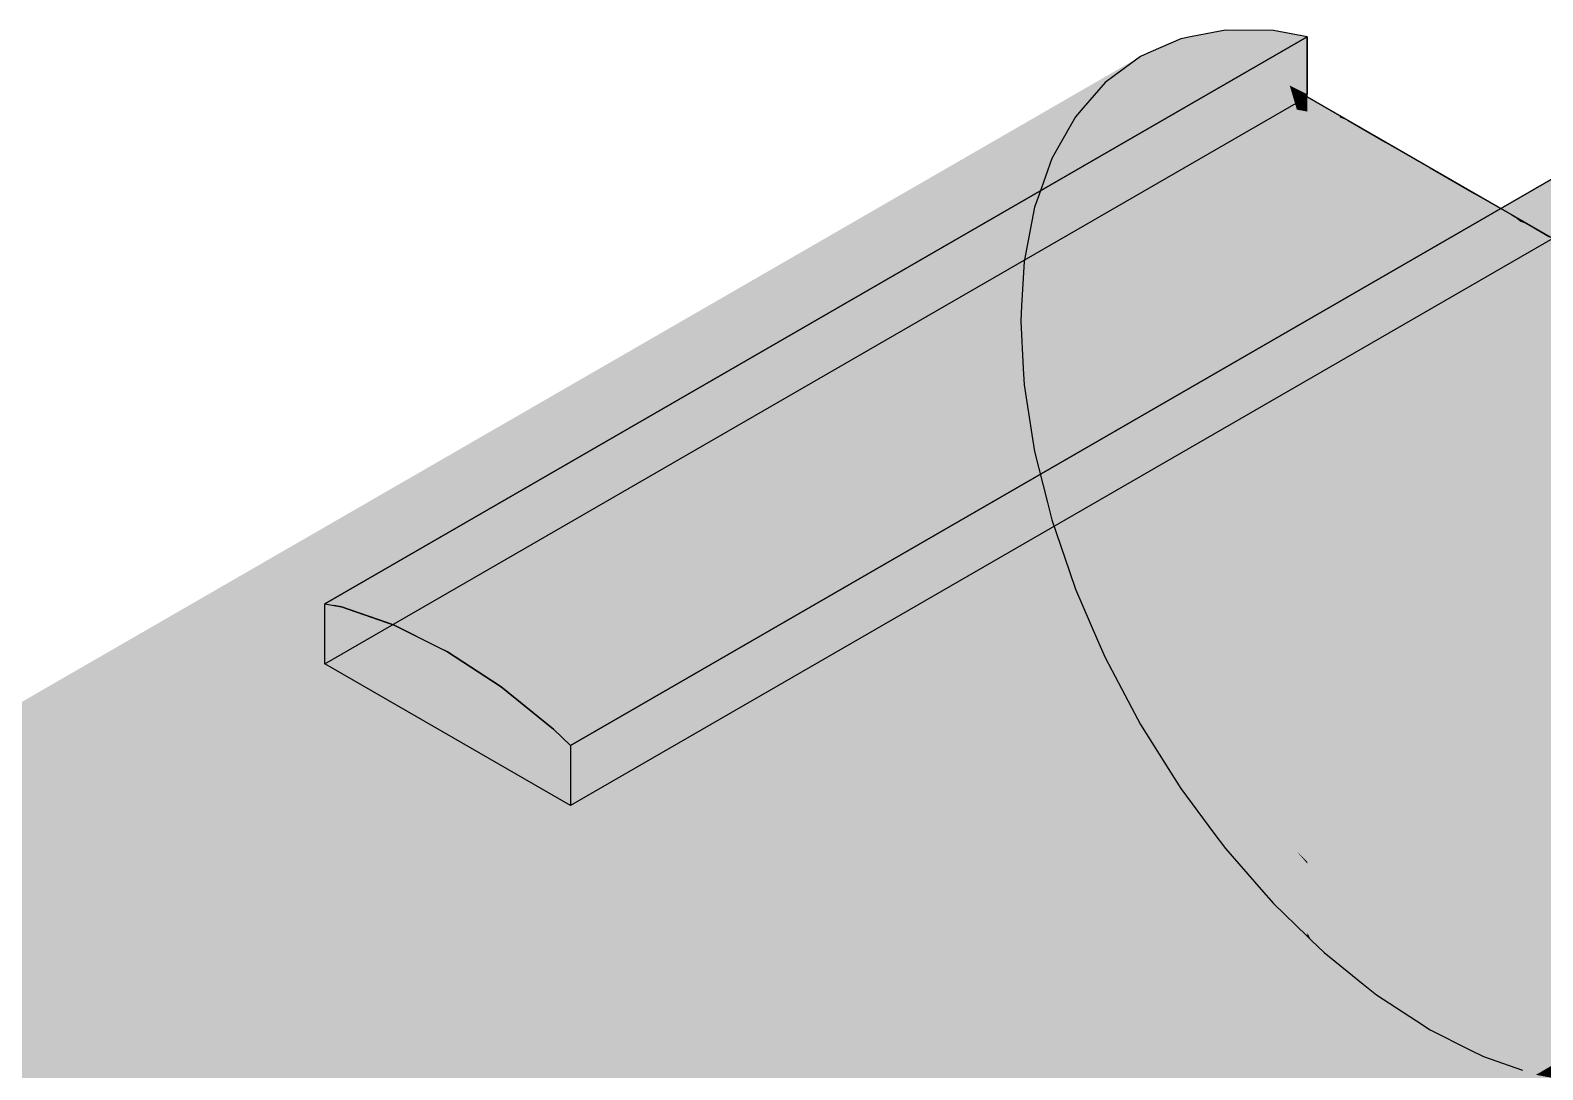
# Model space of a CAD drawing. Extents: x 0 to 420, y 0 to 297.
# Drawn here: x 357.41 to 383.54, y 217.38 to 235.34 of the extents above; entities that cross this region are included whole.
import ezdxf

# ---------------------------------------------------------------- set-up
doc = ezdxf.new("R2010")
doc.units = 0
doc.layers.add('SOMBRA', color=8, linetype='CONTINUOUS')
doc.layers.add('VISIBLE', color=7, linetype='CONTINUOUS')

msp = doc.modelspace()

# ---------------------------------------------------------------- linework, layer by layer
at = {"layer": 'SOMBRA', "color": 254}
for points in [[(360.2094, 225.3485), (377.2891, 235.194), (376.7713, 234.9686)], [(360.3185, 225.396), (377.2891, 235.194), (360.2094, 225.3485)], [(360.515, 225.4342), (377.2891, 235.194), (360.3185, 225.396)], [(360.515, 225.4342), (377.4856, 235.2321), (377.2891, 235.194)], [(360.9669, 225.5219), (377.4856, 235.2321), (360.515, 225.4342)], [(360.9669, 225.5219), (378.0581, 235.3433), (377.4856, 235.2321)], [(361.0876, 225.5453), (378.0581, 235.3433), (360.9669, 225.5219)], [(361.787, 225.5398), (378.0581, 235.3433), (361.0876, 225.5453)], [(361.787, 225.5398), (378.8877, 235.3367), (378.0581, 235.3433)], [(361.9171, 225.5388), (378.8877, 235.3367), (361.787, 225.5398)], [(362.5018, 225.4304), (378.8877, 235.3367), (361.9171, 225.5388)], [(362.5018, 225.4304), (379.4723, 235.2284), (378.8877, 235.3367)], [(359.5274, 225.0226), (376.5937, 234.8912), (376.1396, 234.5556)], [(359.6231, 225.0933), (376.5937, 234.8912), (359.5274, 225.0226)], [(359.8008, 225.1706), (376.5937, 234.8912), (359.6231, 225.0933)], [(359.8008, 225.1706), (376.7713, 234.9686), (376.5937, 234.8912)], [(360.2094, 225.3485), (376.7713, 234.9686), (359.8008, 225.1706)], [(358.9326, 224.5496), (375.9838, 234.4404), (375.6012, 234.0001)], [(359.0133, 224.6424), (375.9838, 234.4404), (358.9326, 224.5496)], [(359.1691, 224.7576), (375.9838, 234.4404), (359.0133, 224.6424)], [(359.1691, 224.7576), (376.1396, 234.5556), (375.9838, 234.4404)], [(359.5274, 225.0226), (376.1396, 234.5556), (359.1691, 224.7576)], [(383.715, 231.7423), (379.4723, 234.1918), (362.5018, 224.3939)], [(358.4352, 223.9378), (375.4699, 233.849), (375.1654, 233.3117)], [(358.4994, 224.0511), (375.4699, 233.849), (358.4352, 223.9378)], [(358.6307, 224.2021), (375.4699, 233.849), (358.4994, 224.0511)], [(358.6307, 224.2021), (375.6012, 234.0001), (375.4699, 233.849)], [(358.9326, 224.5496), (375.6012, 234.0001), (358.6307, 224.2021)], [(358.0437, 223.1976), (375.0609, 233.1273), (374.8395, 232.5022)], [(358.0903, 223.3294), (375.0609, 233.1273), (358.0437, 223.1976)], [(358.1948, 223.5137), (375.0609, 233.1273), (358.0903, 223.3294)], [(358.1948, 223.5137), (375.1654, 233.3117), (375.0609, 233.1273)], [(358.4352, 223.9378), (375.1654, 233.3117), (358.1948, 223.5137)], [(366.7444, 222.9809), (384.2996, 232.2121), (383.715, 232.7789)], [(357.7647, 222.3417), (374.7635, 232.2876), (374.6292, 231.5853)], [(357.793, 222.4897), (374.7635, 232.2876), (357.7647, 222.3417)], [(357.8689, 222.7042), (374.7635, 232.2876), (357.793, 222.4897)], [(357.8689, 222.7042), (374.8395, 232.5022), (374.7635, 232.2876)], [(358.0437, 223.1976), (374.8395, 232.5022), (357.8689, 222.7042)], [(366.7444, 222.9809), (367.1917, 222.5474), (384.2996, 232.2121)], [(367.3291, 222.4142), (384.2996, 232.2121), (367.1917, 222.5474)], [(357.6586, 221.7874), (374.6292, 231.5853), (374.5831, 231.3443)], [(357.7647, 222.3417), (374.6292, 231.5853), (357.6586, 221.7874)], [(383.715, 231.7423), (362.5018, 224.3939), (366.7444, 221.9444)], [(357.6586, 221.7874), (374.5831, 231.3443), (357.6125, 221.5463)], [(269.8708, 172.8813), (361.0876, 225.5453), (360.9669, 225.5219)], [(361.787, 225.5398), (361.0876, 225.5453), (269.8708, 172.8813)], [(270.7004, 172.8747), (361.787, 225.5398), (269.8708, 172.8813)], [(269.8708, 172.8813), (360.9669, 225.5219), (296.9401, 188.7292)], [(270.7004, 172.8747), (361.9171, 225.5388), (361.787, 225.5398)], [(362.6556, 225.4019), (361.9171, 225.5388), (270.7004, 172.8747)], [(360.9669, 225.5219), (360.515, 225.4342), (296.9401, 188.7292)], [(360.515, 225.4342), (360.3185, 225.396), (269.1017, 172.732)], [(360.515, 225.4342), (269.1017, 172.732), (296.9401, 188.7292)], [(269.1017, 172.732), (360.3185, 225.396), (360.2094, 225.3485)], [(269.1017, 172.732), (360.2094, 225.3485), (296.2254, 188.4654)], [(271.5762, 172.7124), (362.6556, 225.4019), (270.7004, 172.8747)], [(271.5762, 172.7124), (362.793, 225.3764), (362.6556, 225.4019)], [(363.5578, 225.1105), (362.793, 225.3764), (271.5762, 172.7124)], [(360.2094, 225.3485), (359.8008, 225.1706), (296.2254, 188.4654)], [(359.8008, 225.1706), (359.6231, 225.0933), (268.4063, 172.4293)], [(359.8008, 225.1706), (268.4063, 172.4293), (296.2254, 188.4654)], [(268.4063, 172.4293), (359.6231, 225.0933), (359.5274, 225.0226)], [(268.4063, 172.4293), (359.5274, 225.0226), (295.5943, 188.0527)], [(272.4834, 172.397), (363.5578, 225.1105), (271.5762, 172.7124)], [(272.4834, 172.397), (363.7001, 225.061), (363.5578, 225.1105)], [(364.4783, 224.6706), (363.7001, 225.061), (272.4834, 172.397)], [(359.5274, 225.0226), (359.1691, 224.7576), (295.5943, 188.0527)], [(359.1691, 224.7576), (359.0133, 224.6424), (267.7965, 171.9784)], [(359.1691, 224.7576), (267.7965, 171.9784), (295.5943, 188.0527)], [(267.7965, 171.9784), (359.0133, 224.6424), (358.9326, 224.5496)], [(267.7965, 171.9784), (358.9326, 224.5496), (295.0559, 187.4972)], [(273.4063, 171.934), (364.4783, 224.6706), (272.4834, 172.397)], [(273.4063, 171.934), (364.6231, 224.598), (364.4783, 224.6706)], [(365.4013, 224.0898), (364.6231, 224.598), (273.4063, 171.934)], [(358.9326, 224.5496), (358.6307, 224.2021), (295.0559, 187.4972)], [(358.6307, 224.2021), (358.4994, 224.0511), (267.2826, 171.387)], [(358.6307, 224.2021), (267.2826, 171.387), (295.0559, 187.4972)], [(267.2826, 171.387), (358.4994, 224.0511), (358.4352, 223.9378)], [(267.2826, 171.387), (358.4352, 223.9378), (294.62, 186.8088)], [(274.3293, 171.3312), (365.4013, 224.0898), (273.4063, 171.934)], [(274.3293, 171.3312), (365.5461, 223.9953), (365.4013, 224.0898)], [(366.3109, 223.378), (365.5461, 223.9953), (274.3293, 171.3312)], [(358.4352, 223.9378), (358.1948, 223.5137), (294.62, 186.8088)], [(358.1948, 223.5137), (358.0903, 223.3294), (266.8735, 170.6653)], [(358.1948, 223.5137), (266.8735, 170.6653), (294.62, 186.8088)], [(266.8735, 170.6653), (358.0903, 223.3294), (358.0437, 223.1976)], [(266.8735, 170.6653), (358.0437, 223.1976), (294.2936, 185.999)], [(275.2365, 170.5991), (366.3109, 223.378), (274.3293, 171.3312)], [(275.2365, 170.5991), (366.4532, 223.2632), (366.3109, 223.378)], [(367.1917, 222.5474), (366.4532, 223.2632), (275.2365, 170.5991)], [(358.0437, 223.1976), (357.8689, 222.7042), (294.2936, 185.999)], [(357.8689, 222.7042), (357.793, 222.4897), (266.5762, 169.8256)], [(357.8689, 222.7042), (266.5762, 169.8256), (294.2936, 185.999)], [(266.5762, 169.8256), (357.793, 222.4897), (357.7647, 222.3417)], [(276.1123, 169.7502), (367.1917, 222.5474), (275.2365, 170.5991)], [(276.1123, 169.7502), (367.3291, 222.4142), (367.1917, 222.5474)], [(266.5762, 169.8256), (357.7647, 222.3417), (294.0841, 185.0826)], [(357.7647, 222.3417), (357.6586, 221.7874), (294.0841, 185.0826)], [(357.6586, 221.7874), (357.6125, 221.5463), (266.3958, 168.8823)], [(357.6586, 221.7874), (266.3958, 168.8823), (294.0841, 185.0826)]]:
    msp.add_solid(points, dxfattribs=at)
at = {"layer": 'SOMBRA', "color": 252}
for points in [[(373.317, 231.6746), (379.4723, 234.1918), (379.4723, 235.2284)], [(373.317, 231.6746), (362.5018, 224.3939), (379.4723, 234.1918)], [(373.317, 231.6746), (362.5018, 225.4304), (362.5018, 224.3939)], [(357.793, 218.2632), (374.7635, 228.0611), (357.8396, 218.0776)], [(357.8396, 218.0776), (374.7635, 228.0611), (374.9849, 227.1804)], [(370.3643, 217.862), (387.2035, 227.9627), (370.233, 218.1647)], [(370.3643, 217.862), (387.3348, 227.66), (387.2035, 227.9627)], [(370.6662, 217.1658), (387.3348, 227.66), (370.3643, 217.862)], [(370.6662, 217.1658), (387.7174, 226.7779), (387.3348, 227.66)], [(357.8396, 218.0776), (374.9849, 227.1804), (358.0143, 217.3824)], [(358.0143, 217.3824), (374.9849, 227.1804), (375.0609, 226.8781)], [(358.0143, 217.3824), (375.0609, 226.8781), (358.0903, 217.0802)], [(358.0903, 217.0802), (375.0609, 226.8781), (358.1545, 216.8929)], [(358.1545, 216.8929), (375.0609, 226.8781), (375.3654, 225.9891)], [(370.7468, 216.98), (387.7174, 226.7779), (370.6662, 217.1658)], [(370.8514, 216.6749), (387.7174, 226.7779), (370.7468, 216.98)], [(370.8514, 216.6749), (387.8219, 226.4729), (387.7174, 226.7779)], [(371.0917, 215.9732), (387.8219, 226.4729), (370.8514, 216.6749)], [(371.0917, 215.9732), (388.1265, 225.5839), (387.8219, 226.4729)], [(358.1545, 216.8929), (375.3654, 225.9891), (358.3949, 216.1912)], [(358.3949, 216.1912), (375.3654, 225.9891), (375.4699, 225.684)], [(358.3949, 216.1912), (375.4699, 225.684), (358.4994, 215.8861)], [(358.4994, 215.8861), (375.4699, 225.684), (358.58, 215.7002)], [(358.58, 215.7002), (375.4699, 225.684), (375.8525, 224.802)], [(371.1559, 215.7859), (388.1265, 225.5839), (371.0917, 215.9732)], [(371.2319, 215.4836), (388.1265, 225.5839), (371.1559, 215.7859)], [(371.2319, 215.4836), (388.2024, 225.2816), (388.1265, 225.5839)], [(371.4066, 214.7885), (388.2024, 225.2816), (371.2319, 215.4836)], [(371.4066, 214.7885), (388.4238, 224.4009), (388.2024, 225.2816)], [(358.58, 215.7002), (375.8525, 224.802), (358.882, 215.0041)], [(358.882, 215.0041), (375.8525, 224.802), (375.9838, 224.4993)], [(358.882, 215.0041), (375.9838, 224.4993), (359.0133, 214.7014)], [(359.0133, 214.7014), (375.9838, 224.4993), (359.1089, 214.5202)], [(359.1089, 214.5202), (375.9838, 224.4993), (376.4379, 223.6394)], [(371.4532, 214.6029), (388.4238, 224.4009), (371.4066, 214.7885)], [(371.4993, 214.3087), (388.4238, 224.4009), (371.4532, 214.6029)], [(371.4993, 214.3087), (388.4699, 224.1066), (388.4238, 224.4009)], [(371.6054, 213.6319), (388.4699, 224.1066), (371.4993, 214.3087)], [(371.6054, 213.6319), (388.6042, 223.2492), (388.4699, 224.1066)], [(359.1089, 214.5202), (376.4379, 223.6394), (359.4673, 213.8414)], [(359.4673, 213.8414), (376.4379, 223.6394), (376.5937, 223.3442)], [(359.4673, 213.8414), (376.5937, 223.3442), (359.6231, 213.5463)], [(359.6231, 213.5463), (376.5937, 223.3442), (359.7322, 213.3728)], [(359.7322, 213.3728), (376.5937, 223.3442), (377.1114, 222.5211)], [(371.6337, 213.4512), (388.6042, 223.2492), (371.6054, 213.6319)], [(371.6491, 213.17), (388.6042, 223.2492), (371.6337, 213.4512)], [(371.6491, 213.17), (388.6197, 222.968), (388.6042, 223.2492)], [(371.6847, 212.5232), (388.6197, 222.968), (371.6491, 213.17)], [(371.6847, 212.5232), (388.6647, 222.1485), (388.6197, 222.968)], [(359.7322, 213.3728), (377.1114, 222.5211), (360.1408, 212.7231)], [(360.1408, 212.7231), (377.1114, 222.5211), (377.2891, 222.2385)], [(360.1408, 212.7231), (377.2891, 222.2385), (360.3185, 212.4406)], [(360.3185, 212.4406), (377.2891, 222.2385), (360.4391, 212.2779)], [(360.4391, 212.2779), (377.2891, 222.2385), (377.8616, 221.4662)], [(371.6787, 212.0872), (388.6493, 221.8851), (388.6647, 222.1485)], [(371.6787, 212.0872), (388.6647, 222.1485), (371.6942, 212.3506)], [(371.6942, 212.3506), (388.6647, 222.1485), (371.6847, 212.5232)], [(371.6432, 211.4814), (388.6042, 221.1177), (388.6493, 221.8851)], [(371.6432, 211.4814), (388.6493, 221.8851), (371.6787, 212.0872)], [(360.4391, 212.2779), (377.8616, 221.4662), (360.8911, 211.6683)], [(360.8911, 211.6683), (377.8616, 221.4662), (378.0581, 221.2012)], [(360.8911, 211.6683), (378.0581, 221.2012), (361.0876, 211.4032)], [(361.0876, 211.4032), (378.0581, 221.2012), (361.2177, 211.254)], [(361.2177, 211.254), (378.0581, 221.2012), (378.6757, 220.4929)], [(371.5876, 211.0787), (388.5581, 220.8767), (388.6042, 221.1177)], [(371.5876, 211.0787), (388.6042, 221.1177), (371.6337, 211.3197)], [(371.6337, 211.3197), (388.6042, 221.1177), (371.6432, 211.4814)], [(371.4815, 210.5244), (388.4238, 220.1744), (388.5581, 220.8767)], [(371.4815, 210.5244), (388.5581, 220.8767), (371.5876, 211.0787)], [(361.2177, 211.254), (378.6757, 220.4929), (361.7052, 210.695)], [(361.7052, 210.695), (378.6757, 220.4929), (378.8877, 220.2498)], [(361.7052, 210.695), (378.8877, 220.2498), (361.9171, 210.4519)], [(361.9171, 210.4519), (378.8877, 220.2498), (362.0545, 210.3187)], [(362.5018, 209.8852), (362.0545, 210.3187), (378.8877, 220.2498)], [(362.5018, 209.8852), (378.8877, 220.2498), (379.4723, 219.6831)], [(371.3773, 210.1619), (388.3478, 219.9598), (388.4238, 220.1744)], [(371.3773, 210.1619), (388.4238, 220.1744), (371.4532, 210.3764)], [(371.4532, 210.3764), (388.4238, 220.1744), (371.4815, 210.5244)], [(371.2026, 209.6684), (388.1265, 219.3347), (388.3478, 219.9598)], [(371.2026, 209.6684), (388.3478, 219.9598), (371.3773, 210.1619)], [(362.5018, 209.8852), (379.4723, 219.6831), (379.5398, 219.6178)], [(362.5018, 209.8852), (379.5398, 219.6178), (362.5692, 209.8198)], [(362.5692, 209.8198), (379.5398, 219.6178), (379.7635, 219.4009)], [(362.5692, 209.8198), (379.7635, 219.4009), (362.793, 209.6029)], [(362.793, 209.6029), (379.7635, 219.4009), (362.9353, 209.4881)], [(362.9353, 209.4881), (379.7635, 219.4009), (380.4389, 218.8558)], [(371.0514, 209.3523), (388.022, 219.1503), (388.1265, 219.3347)], [(371.0514, 209.3523), (388.1265, 219.3347), (371.1559, 209.5367)], [(371.1559, 209.5367), (388.1265, 219.3347), (371.2026, 209.6684)], [(370.811, 208.9282), (387.7174, 218.613), (388.022, 219.1503)], [(370.811, 208.9282), (388.022, 219.1503), (371.0514, 209.3523)], [(362.9353, 209.4881), (380.4389, 218.8558), (363.4684, 209.0579)], [(363.4684, 209.0579), (380.4389, 218.8558), (380.6707, 218.6688)], [(363.4684, 209.0579), (380.6707, 218.6688), (363.7001, 208.8708)], [(363.7001, 208.8708), (380.6707, 218.6688), (363.8449, 208.7762)], [(363.8449, 208.7762), (380.6707, 218.6688), (381.3579, 218.22)], [(370.3136, 208.3164), (387.2035, 218.0216), (387.5861, 218.4619)], [(370.3136, 208.3164), (387.5861, 218.4619), (370.6155, 208.6639)], [(370.6155, 208.6639), (387.5861, 218.4619), (387.7174, 218.613)], [(370.6155, 208.6639), (387.7174, 218.613), (370.7468, 208.815)], [(370.7468, 208.815), (387.7174, 218.613), (370.811, 208.9282)], [(266.5762, 165.5991), (357.793, 218.2632), (357.8396, 218.0776)], [(370.3643, 217.862), (370.233, 218.1647), (279.0162, 165.5007)], [(363.8449, 208.7762), (381.3579, 218.22), (364.3873, 208.4221)], [(364.3873, 208.4221), (381.3579, 218.22), (381.5937, 218.066)], [(266.5762, 165.5991), (357.8396, 218.0776), (294.4397, 180.6776)], [(357.8396, 218.0776), (358.0143, 217.3824), (294.4397, 180.6776)], [(364.3873, 208.4221), (381.5937, 218.066), (364.6231, 208.2681)], [(364.6231, 208.2681), (381.5937, 218.066), (364.7679, 208.1954)], [(364.7679, 208.1954), (381.5937, 218.066), (382.2808, 217.7213)], [(369.7188, 207.8435), (386.5937, 217.5707), (387.0477, 217.9064)], [(369.7188, 207.8435), (387.0477, 217.9064), (370.0771, 208.1085)], [(370.0771, 208.1085), (387.0477, 217.9064), (387.2035, 218.0216)], [(370.0771, 208.1085), (387.2035, 218.0216), (370.233, 208.2237)], [(370.233, 208.2237), (387.2035, 218.0216), (370.3136, 208.3164)], [(370.3643, 217.862), (279.0162, 165.5007), (306.7894, 181.157)], [(370.6662, 217.1658), (370.3643, 217.862), (306.7894, 181.157)], [(364.7679, 208.1954), (382.2808, 217.7213), (365.3103, 207.9234)], [(365.3103, 207.9234), (382.2808, 217.7213), (382.5166, 217.603)], [(358.0143, 217.3824), (358.0903, 217.0802), (266.8735, 164.4161)], [(358.0143, 217.3824), (266.8735, 164.4161), (294.4397, 180.6776)], [(365.3103, 207.9234), (382.5166, 217.603), (365.5461, 207.8051)], [(365.5461, 207.8051), (382.5166, 217.603), (365.6884, 207.7556)], [(365.6884, 207.7556), (382.5166, 217.603), (383.192, 217.3682)], [(369.0368, 207.5176), (385.8983, 217.268), (386.416, 217.4934)], [(369.0368, 207.5176), (386.416, 217.4934), (369.4454, 207.6954)], [(369.4454, 207.6954), (386.416, 217.4934), (386.5937, 217.5707)], [(369.4454, 207.6954), (386.5937, 217.5707), (369.6231, 207.7728)], [(369.6231, 207.7728), (386.5937, 217.5707), (369.7188, 207.8435)]]:
    msp.add_solid(points, dxfattribs=at)
at = {"layer": 'SOMBRA', "color": 253}
for points in [[(376.7713, 234.9686), (377.2891, 235.194), (377.5228, 234.7073)], [(377.2891, 235.194), (377.4856, 235.2321), (378.2501, 234.8486)], [(377.2891, 235.194), (378.4268, 234.393), (377.5228, 234.7073)], [(377.2891, 235.194), (378.2501, 234.8486), (378.4268, 234.393)], [(377.4856, 235.2321), (378.0581, 235.3433), (378.2501, 234.8486)], [(378.0581, 235.3433), (379.1699, 234.3872), (378.2501, 234.8486)], [(378.0581, 235.3433), (378.8877, 235.3367), (379.1699, 234.3872)], [(378.8877, 235.3367), (379.4723, 234.2354), (379.1699, 234.3872)], [(378.8877, 235.3367), (379.4723, 235.2284), (379.4723, 234.2354)], [(376.1396, 234.5556), (376.5937, 234.8912), (376.8651, 234.4211)], [(376.5937, 234.8912), (376.7713, 234.9686), (377.5228, 234.7073)], [(376.5937, 234.8912), (377.738, 234.2593), (376.8651, 234.4211)], [(376.5937, 234.8912), (377.5228, 234.7073), (377.738, 234.2593)], [(378.4268, 234.393), (377.738, 234.2593), (377.5228, 234.7073)], [(379.1699, 234.3872), (378.4268, 234.393), (378.2501, 234.8486)], [(375.6012, 234.0001), (375.9838, 234.4404), (376.2884, 233.9947)], [(375.9838, 234.4404), (376.1396, 234.5556), (376.8651, 234.4211)], [(375.9838, 234.4404), (377.1151, 233.9881), (376.2884, 233.9947)], [(375.9838, 234.4404), (376.8651, 234.4211), (377.1151, 233.9881)], [(377.738, 234.2593), (377.1151, 233.9881), (376.8651, 234.4211)], [(378.4268, 234.393), (378.5361, 234.1113), (377.738, 234.2593)], [(379.2535, 234.1056), (378.5361, 234.1113), (378.4268, 234.393)], [(379.1699, 234.3872), (379.2535, 234.1056), (378.4268, 234.393)], [(379.4723, 234.2354), (379.2535, 234.1056), (379.1699, 234.3872)], [(377.738, 234.2593), (377.8711, 233.9821), (377.1151, 233.9881)], [(378.5361, 234.1113), (377.8711, 233.9821), (377.738, 234.2593)], [(378.5361, 234.1113), (378.5885, 233.9765), (377.8711, 233.9821)], [(379.2936, 233.9709), (378.5885, 233.9765), (378.5361, 234.1113)], [(379.2535, 234.1056), (379.2936, 233.9709), (378.5361, 234.1113)], [(379.4723, 234.2354), (379.4723, 234.0295), (379.2535, 234.1056)], [(379.4723, 234.0295), (379.2936, 233.9709), (379.2535, 234.1056)], [(379.4723, 234.1918), (380.0381, 233.8329), (379.4723, 234.0295)], [(379.4723, 234.1918), (380.0306, 233.8696), (380.0381, 233.8329)], [(375.1654, 233.3117), (375.4699, 233.849), (375.8024, 233.4354)], [(375.4699, 233.849), (375.6012, 234.0001), (376.2884, 233.9947)], [(375.4699, 233.849), (376.2884, 233.9947), (376.5688, 233.5843)], [(375.4699, 233.849), (376.5688, 233.5843), (375.8024, 233.4354)], [(377.1151, 233.9881), (376.5688, 233.5843), (376.2884, 233.9947)], [(377.1151, 233.9881), (377.2697, 233.7204), (376.5688, 233.5843)], [(377.8711, 233.9821), (377.2697, 233.7204), (377.1151, 233.9881)], [(377.8711, 233.9821), (377.9348, 233.8495), (377.2697, 233.7204)], [(377.9348, 233.8495), (377.3437, 233.5922), (377.2697, 233.7204)], [(377.9348, 233.8495), (379.4723, 229.9052), (377.3437, 233.5922)], [(378.5885, 233.9765), (377.9348, 233.8495), (377.8711, 233.9821)], [(378.5885, 233.9765), (379.4723, 230.648), (377.9348, 233.8495)], [(377.9348, 233.8495), (379.4723, 230.648), (379.4723, 229.9052)], [(378.5885, 233.9765), (379.4723, 231.6984), (379.4723, 230.648)], [(379.2936, 233.9709), (379.4723, 231.6984), (378.5885, 233.9765)], [(379.4723, 234.0295), (379.4723, 233.9377), (379.2936, 233.9709)], [(379.2936, 233.9709), (379.4723, 233.3693), (379.4723, 231.6984)], [(379.4723, 233.9377), (379.4723, 233.3693), (379.2936, 233.9709)], [(379.4723, 234.0295), (380.0381, 233.8329), (379.4723, 233.9377)], [(379.4723, 233.9377), (381.5937, 226.231), (379.4723, 233.3693)], [(379.4723, 233.9377), (380.0381, 233.8329), (381.5937, 226.231)], [(380.1789, 233.7839), (380.0381, 233.8329), (380.0306, 233.8696)], [(376.5688, 233.5843), (376.1086, 233.0546), (375.8024, 233.4354)], [(376.5688, 233.5843), (376.7423, 233.3304), (376.1086, 233.0546)], [(377.2697, 233.7204), (376.7423, 233.3304), (376.5688, 233.5843)], [(377.2697, 233.7204), (377.3437, 233.5922), (376.7423, 233.3304)], [(377.3437, 233.5922), (376.8253, 233.209), (376.7423, 233.3304)], [(377.3437, 233.5922), (379.4723, 229.3353), (376.8253, 233.209)], [(377.3437, 233.5922), (379.4723, 229.9052), (379.4723, 229.3353)], [(380.1789, 233.7839), (381.5937, 226.231), (380.0381, 233.8329)], [(380.1789, 233.7839), (380.8257, 233.4105), (381.5937, 226.231)], [(375.0609, 233.1273), (375.1654, 233.3117), (375.8024, 233.4354)], [(375.0609, 233.1273), (375.8024, 233.4354), (376.1086, 233.0546)], [(376.7423, 233.3304), (376.2979, 232.819), (376.1086, 233.0546)], [(376.7423, 233.3304), (376.8253, 233.209), (376.2979, 232.819)], [(379.4723, 233.3693), (381.5937, 226.231), (379.4723, 231.6984)], [(381.5937, 232.9671), (381.5937, 226.231), (380.8257, 233.4105)], [(374.8395, 232.5022), (375.0609, 233.1273), (375.4155, 232.7529)], [(375.0609, 233.1273), (376.1086, 233.0546), (375.4155, 232.7529)], [(376.8253, 233.209), (376.3885, 232.7063), (376.2979, 232.819)], [(376.8253, 233.209), (379.4723, 228.87), (376.3885, 232.7063)], [(376.8253, 233.209), (379.4723, 229.3353), (379.4723, 228.87)], [(376.1086, 233.0546), (375.7421, 232.4081), (375.4155, 232.7529)], [(376.1086, 233.0546), (376.2979, 232.819), (375.7421, 232.4081)], [(376.2979, 232.819), (375.9441, 232.1949), (375.7421, 232.4081)], [(376.2979, 232.819), (376.3885, 232.7063), (375.9441, 232.1949)], [(382.3617, 232.5237), (381.5937, 226.231), (381.5937, 232.9671)], [(366.7444, 221.9444), (383.715, 232.7789), (383.715, 231.7423)], [(366.7444, 221.9444), (372.8997, 226.5347), (383.715, 232.7789)], [(374.7635, 232.2876), (374.8395, 232.5022), (375.4155, 232.7529)], [(374.7635, 232.2876), (375.4155, 232.7529), (375.7421, 232.4081)], [(376.3885, 232.7063), (376.0408, 232.0929), (375.9441, 232.1949)], [(376.3885, 232.7063), (379.4723, 228.4704), (376.0408, 232.0929)], [(376.3885, 232.7063), (379.4723, 228.87), (379.4723, 228.4704)], [(374.6292, 231.5853), (374.7635, 232.2876), (375.1344, 231.9588)], [(374.7635, 232.2876), (375.7421, 232.4081), (375.1344, 231.9588)], [(375.7421, 232.4081), (375.4758, 231.656), (375.1344, 231.9588)], [(375.7421, 232.4081), (375.9441, 232.1949), (375.4758, 231.656)], [(383.0084, 232.1503), (381.5937, 226.231), (382.3617, 232.5237)], [(367.9467, 221.7059), (384.2996, 232.2121), (367.3291, 222.4142)], [(367.9467, 221.7059), (384.9173, 231.5039), (384.2996, 232.2121)], [(375.9441, 232.1949), (375.687, 231.4687), (375.4758, 231.656)], [(375.9441, 232.1949), (376.0408, 232.0929), (375.687, 231.4687)], [(376.0408, 232.0929), (375.7881, 231.3791), (375.687, 231.4687)], [(376.0408, 232.0929), (379.4723, 228.1121), (375.7881, 231.3791)], [(376.0408, 232.0929), (379.4723, 228.4704), (379.4723, 228.1121)], [(383.0084, 232.1503), (383.1493, 232.0366), (381.5937, 226.231)], [(383.715, 231.4882), (381.5937, 226.231), (383.1493, 232.0366)], [(383.0667, 232.1166), (383.1493, 232.0366), (383.0084, 232.1503)], [(383.1568, 232.0646), (383.1493, 232.0366), (383.0667, 232.1166)], [(383.3245, 231.9678), (383.1493, 232.0366), (383.1568, 232.0646)], [(383.3245, 231.9678), (383.715, 231.4882), (383.1493, 232.0366)], [(374.5831, 231.3443), (374.6292, 231.5853), (375.1344, 231.9588)], [(374.5831, 231.3443), (375.1344, 231.9588), (375.4758, 231.656)], [(383.3245, 231.9678), (383.715, 231.52), (383.715, 231.4882)], [(383.6583, 231.7751), (383.715, 231.52), (383.3245, 231.9678)], [(368.0285, 221.6121), (384.9173, 231.5039), (367.9467, 221.7059)], [(368.0285, 221.6121), (385.1292, 231.2608), (384.9173, 231.5039)], [(374.5831, 231.3443), (375.4758, 231.656), (374.9637, 231.0667)], [(375.4758, 231.656), (375.3142, 230.8111), (374.9637, 231.0667)], [(375.4758, 231.656), (375.687, 231.4687), (375.3142, 230.8111)], [(379.4723, 231.6984), (381.5937, 226.231), (379.4723, 230.648)], [(383.715, 231.4882), (383.715, 230.9198), (381.5937, 226.231)], [(357.603, 221.3846), (374.5831, 231.3443), (374.5381, 230.5768)], [(357.6125, 221.5463), (374.5831, 231.3443), (357.603, 221.3846)], [(368.1586, 221.4629), (385.1292, 231.2608), (368.0285, 221.6121)], [(368.3551, 221.1978), (385.1292, 231.2608), (368.1586, 221.4629)], [(368.3551, 221.1978), (385.3257, 230.9958), (385.1292, 231.2608)], [(374.5381, 230.5768), (374.5831, 231.3443), (374.9637, 231.0667)], [(375.687, 231.4687), (375.5309, 230.653), (375.3142, 230.8111)], [(375.687, 231.4687), (375.7881, 231.3791), (375.5309, 230.653)], [(375.7881, 231.3791), (375.6347, 230.5773), (375.5309, 230.653)], [(375.7881, 231.3791), (379.4723, 227.7782), (375.6347, 230.5773)], [(375.7881, 231.3791), (379.4723, 228.1121), (379.4723, 227.7782)], [(368.8071, 220.5882), (385.3257, 230.9958), (368.3551, 221.1978)], [(368.8071, 220.5882), (385.8983, 230.2234), (385.3257, 230.9958)], [(374.5226, 230.3135), (374.5381, 230.5768), (374.9637, 231.0667)], [(374.5226, 230.3135), (374.9637, 231.0667), (375.3142, 230.8111)], [(374.5226, 230.3135), (375.3142, 230.8111), (374.9065, 230.0918)], [(375.3142, 230.8111), (375.26, 229.8877), (374.9065, 230.0918)], [(375.3142, 230.8111), (375.5309, 230.653), (375.26, 229.8877)], [(383.715, 229.2489), (381.5937, 226.231), (383.715, 230.9198)], [(357.5675, 220.7789), (374.5381, 230.5768), (374.5226, 230.3135)], [(357.603, 221.3846), (374.5381, 230.5768), (357.5675, 220.7789)], [(375.5309, 230.653), (375.4786, 229.7615), (375.26, 229.8877)], [(375.5309, 230.653), (375.6347, 230.5773), (375.4786, 229.7615)], [(375.6347, 230.5773), (375.5833, 229.7011), (375.4786, 229.7615)], [(375.6347, 230.5773), (379.4723, 227.4557), (375.5833, 229.7011)], [(375.6347, 230.5773), (379.4723, 227.7782), (379.4723, 227.4557)], [(379.4723, 230.648), (381.5937, 226.231), (379.4723, 229.9052)], [(357.552, 220.5155), (374.5226, 230.3135), (357.5615, 220.3429)], [(357.5675, 220.7789), (374.5226, 230.3135), (357.552, 220.5155)], [(357.5615, 220.3429), (374.5226, 230.3135), (374.5676, 229.494)], [(368.9277, 220.4255), (385.8983, 230.2234), (368.8071, 220.5882)], [(369.1054, 220.143), (385.8983, 230.2234), (368.9277, 220.4255)], [(369.1054, 220.143), (386.0759, 229.9409), (385.8983, 230.2234)], [(374.5676, 229.494), (374.5226, 230.3135), (374.9065, 230.0918)], [(369.514, 219.4932), (386.0759, 229.9409), (369.1054, 220.143)], [(369.514, 219.4932), (386.5937, 229.1177), (386.0759, 229.9409)], [(374.5831, 229.2128), (374.5676, 229.494), (374.9065, 230.0918)], [(374.5831, 229.2128), (374.9065, 230.0918), (375.26, 229.8877)], [(374.5831, 229.2128), (375.26, 229.8877), (374.9637, 229.0509)], [(375.26, 229.8877), (375.3142, 228.9019), (374.9637, 229.0509)], [(375.26, 229.8877), (375.4786, 229.7615), (375.3142, 228.9019)], [(375.4786, 229.7615), (375.5309, 228.8097), (375.3142, 228.9019)], [(375.4786, 229.7615), (375.5833, 229.7011), (375.5309, 228.8097)], [(375.5833, 229.7011), (375.6347, 228.7655), (375.5309, 228.8097)], [(375.5833, 229.7011), (379.4723, 227.1333), (375.6347, 228.7655)], [(375.5833, 229.7011), (379.4723, 227.4557), (379.4723, 227.1333)], [(379.4723, 229.9052), (381.5937, 226.231), (379.4723, 229.3353)], [(357.5615, 220.3429), (374.5676, 229.494), (357.5971, 219.6961)], [(357.5971, 219.6961), (374.5676, 229.494), (374.5831, 229.2128)], [(357.5971, 219.6961), (374.5831, 229.2128), (357.6125, 219.4149)], [(357.6125, 219.4149), (374.5831, 229.2128), (357.6408, 219.2342)], [(357.6408, 219.2342), (374.5831, 229.2128), (374.7174, 228.3554)], [(374.7174, 228.3554), (374.5831, 229.2128), (374.9637, 229.0509)], [(379.4723, 229.3353), (381.5937, 226.231), (379.4723, 228.87)], [(383.715, 228.1985), (381.5937, 226.231), (383.715, 229.2489)], [(369.6231, 219.3198), (386.5937, 229.1177), (369.514, 219.4932)], [(369.7789, 219.0247), (386.5937, 229.1177), (369.6231, 219.3198)], [(369.7789, 219.0247), (386.7495, 228.8226), (386.5937, 229.1177)], [(374.7635, 228.0611), (374.7174, 228.3554), (374.9637, 229.0509)], [(374.7635, 228.0611), (374.9637, 229.0509), (375.3142, 228.9019)], [(374.7635, 228.0611), (375.3142, 228.9019), (375.1344, 227.9618)], [(375.3142, 228.9019), (375.4758, 227.8703), (375.1344, 227.9618)], [(375.3142, 228.9019), (375.5309, 228.8097), (375.4758, 227.8703)], [(370.1373, 218.3459), (386.7495, 228.8226), (369.7789, 219.0247)], [(370.1373, 218.3459), (387.2035, 227.9627), (386.7495, 228.8226)], [(375.5309, 228.8097), (375.687, 227.8137), (375.4758, 227.8703)], [(375.5309, 228.8097), (375.6347, 228.7655), (375.687, 227.8137)], [(375.6347, 228.7655), (375.7881, 227.7866), (375.687, 227.8137)], [(375.6347, 228.7655), (379.4723, 226.7994), (375.7881, 227.7866)], [(375.6347, 228.7655), (379.4723, 227.1333), (379.4723, 226.7994)], [(379.4723, 228.87), (381.5937, 226.231), (379.4723, 228.4704)], [(357.6408, 219.2342), (374.7174, 228.3554), (357.7469, 218.5574)], [(357.7469, 218.5574), (374.7174, 228.3554), (374.7635, 228.0611)], [(379.4723, 228.4704), (381.5937, 226.231), (379.4723, 228.1121)], [(379.4723, 228.1121), (381.5937, 226.231), (379.4723, 227.7782)], [(383.715, 227.4557), (381.5937, 226.231), (383.715, 228.1985)], [(357.7469, 218.5574), (374.7635, 228.0611), (357.793, 218.2632)], [(370.233, 218.1647), (387.2035, 227.9627), (370.1373, 218.3459)], [(374.9849, 227.1804), (374.7635, 228.0611), (375.1344, 227.9618)], [(375.0609, 226.8781), (374.9849, 227.1804), (375.1344, 227.9618)], [(375.0609, 226.8781), (375.1344, 227.9618), (375.4758, 227.8703)], [(375.0609, 226.8781), (375.4758, 227.8703), (375.4155, 226.843)], [(375.4758, 227.8703), (375.7421, 226.8106), (375.4155, 226.843)], [(375.4758, 227.8703), (375.687, 227.8137), (375.7421, 226.8106)], [(375.687, 227.8137), (375.9441, 226.7906), (375.7421, 226.8106)], [(375.687, 227.8137), (375.7881, 227.7866), (375.9441, 226.7906)], [(375.7881, 227.7866), (376.0408, 226.7811), (375.9441, 226.7906)], [(375.7881, 227.7866), (379.4723, 226.4411), (376.0408, 226.7811)], [(375.7881, 227.7866), (379.4723, 226.7994), (379.4723, 226.4411)], [(379.4723, 227.7782), (381.5937, 226.231), (379.4723, 227.4557)], [(379.4723, 227.4557), (381.5937, 226.231), (379.4723, 227.1333)], [(383.715, 226.8858), (381.5937, 226.231), (383.715, 227.4557)], [(379.4723, 227.1333), (381.5937, 226.231), (379.4723, 226.7994)], [(375.3654, 225.9891), (375.0609, 226.8781), (375.4155, 226.843)], [(375.4699, 225.684), (375.3654, 225.9891), (375.4155, 226.843)], [(375.4699, 225.684), (375.4155, 226.843), (375.7421, 226.8106)], [(375.4699, 225.684), (375.7421, 226.8106), (375.8024, 225.7137)], [(375.7421, 226.8106), (376.1086, 225.7411), (375.8024, 225.7137)], [(375.7421, 226.8106), (375.9441, 226.7906), (376.1086, 225.7411)], [(375.9441, 226.7906), (376.2979, 225.758), (376.1086, 225.7411)], [(375.9441, 226.7906), (376.0408, 226.7811), (376.2979, 225.758)], [(379.4723, 226.7994), (381.5937, 226.231), (379.4723, 226.4411)], [(383.715, 226.4205), (381.5937, 226.231), (383.715, 226.8858)], [(372.8997, 226.5347), (366.7444, 221.9444), (366.7444, 222.9809)], [(376.0408, 226.7811), (376.3885, 225.7661), (376.2979, 225.758)], [(376.0408, 226.7811), (379.4723, 226.0415), (376.3885, 225.7661)], [(376.0408, 226.7811), (379.4723, 226.4411), (379.4723, 226.0415)], [(379.4723, 226.4411), (381.5937, 226.231), (379.4723, 226.0415)], [(383.715, 226.0209), (381.5937, 226.231), (383.715, 226.4205)], [(376.3885, 225.7661), (379.4723, 226.0415), (379.4723, 225.5762)], [(379.4723, 220.9737), (381.5937, 226.231), (380.0381, 220.4254)], [(379.4723, 220.9737), (379.4723, 221.5421), (381.5937, 226.231)], [(379.4723, 223.2131), (381.5937, 226.231), (379.4723, 221.5421)], [(379.4723, 224.2635), (381.5937, 226.231), (379.4723, 223.2131)], [(379.4723, 225.0062), (381.5937, 226.231), (379.4723, 224.2635)], [(379.4723, 225.5762), (381.5937, 226.231), (379.4723, 225.0062)], [(379.4723, 226.0415), (381.5937, 226.231), (379.4723, 225.5762)], [(380.0381, 220.4254), (381.5937, 226.231), (380.8092, 219.8031)], [(380.8092, 219.8031), (381.5937, 226.231), (381.5937, 219.2908)], [(381.5937, 219.2908), (381.5937, 226.231), (382.3782, 218.8972)], [(382.3782, 218.8972), (381.5937, 226.231), (383.1493, 218.6291)], [(383.715, 218.5243), (383.1493, 218.6291), (381.5937, 226.231)], [(383.715, 218.5243), (381.5937, 226.231), (383.715, 219.0927)], [(383.715, 219.0927), (381.5937, 226.231), (383.715, 220.7636)], [(383.715, 220.7636), (381.5937, 226.231), (383.715, 221.814)], [(383.715, 221.814), (381.5937, 226.231), (383.715, 222.5568)], [(383.715, 222.5568), (381.5937, 226.231), (383.715, 223.1267)], [(383.715, 223.1267), (381.5937, 226.231), (383.715, 223.592)], [(383.715, 223.592), (381.5937, 226.231), (383.715, 223.9916)], [(383.715, 223.9916), (381.5937, 226.231), (383.715, 224.3499)], [(383.715, 224.3499), (381.5937, 226.231), (383.715, 224.6838)], [(383.715, 224.6838), (381.5937, 226.231), (383.715, 225.0062)], [(383.715, 225.0062), (381.5937, 226.231), (383.715, 225.3287)], [(383.715, 225.3287), (381.5937, 226.231), (383.715, 225.6626)], [(383.715, 225.6626), (381.5937, 226.231), (383.715, 226.0209)], [(375.9838, 224.4993), (375.8024, 225.7137), (376.1086, 225.7411)], [(375.9838, 224.4993), (376.1086, 225.7411), (376.2884, 224.5933)], [(376.1086, 225.7411), (376.2979, 225.758), (376.5688, 224.6799)], [(376.1086, 225.7411), (376.5688, 224.6799), (376.2884, 224.5933)], [(376.2979, 225.758), (376.3885, 225.7661), (376.7423, 224.7335)], [(376.2979, 225.758), (376.7423, 224.7335), (376.5688, 224.6799)], [(376.3885, 225.7661), (376.8253, 224.7591), (376.7423, 224.7335)], [(376.3885, 225.7661), (379.4723, 225.5762), (376.8253, 224.7591)], [(375.8525, 224.802), (375.4699, 225.684), (375.8024, 225.7137)], [(375.9838, 224.4993), (375.8525, 224.802), (375.8024, 225.7137)], [(376.8253, 224.7591), (379.4723, 225.5762), (379.4723, 225.0062)], [(362.793, 225.3764), (362.5018, 224.3939), (362.5018, 225.4304)], [(362.793, 225.3764), (366.7444, 221.9444), (362.5018, 224.3939)], [(362.793, 225.3764), (363.7001, 225.061), (364.6231, 224.598)], [(362.793, 225.3764), (364.6231, 224.598), (366.7444, 221.9444)], [(376.8253, 224.7591), (379.4723, 225.0062), (377.3437, 223.7773)], [(377.3437, 223.7773), (379.4723, 225.0062), (379.4723, 224.2635)], [(376.5688, 224.6799), (376.7423, 224.7335), (377.1151, 223.6453)], [(376.7423, 224.7335), (376.8253, 224.7591), (377.2697, 223.7345)], [(376.7423, 224.7335), (377.2697, 223.7345), (377.1151, 223.6453)], [(376.8253, 224.7591), (377.3437, 223.7773), (377.2697, 223.7345)], [(365.5461, 223.9953), (366.7444, 221.9444), (364.6231, 224.598)], [(376.4379, 223.6394), (375.9838, 224.4993), (376.2884, 224.5933)], [(376.5937, 223.3442), (376.2884, 224.5933), (376.5688, 224.6799)], [(376.5937, 223.3442), (376.4379, 223.6394), (376.2884, 224.5933)], [(376.5937, 223.3442), (376.5688, 224.6799), (376.8651, 223.501)], [(376.5688, 224.6799), (377.1151, 223.6453), (376.8651, 223.501)], [(377.3437, 223.7773), (379.4723, 224.2635), (377.9348, 222.8374)], [(377.9348, 222.8374), (379.4723, 224.2635), (379.4723, 223.2131)], [(365.5461, 223.9953), (366.7444, 222.9809), (366.7444, 221.9444)], [(365.5461, 223.9953), (366.4532, 223.2632), (366.7444, 222.9809)], [(377.1151, 223.6453), (377.2697, 223.7345), (377.738, 222.6549)], [(377.2697, 223.7345), (377.3437, 223.7773), (377.8711, 222.7783)], [(377.2697, 223.7345), (377.8711, 222.7783), (377.738, 222.6549)], [(377.3437, 223.7773), (377.9348, 222.8374), (377.8711, 222.7783)], [(377.1114, 222.5211), (376.5937, 223.3442), (376.8651, 223.501)], [(377.2891, 222.2385), (376.8651, 223.501), (377.1151, 223.6453)], [(377.2891, 222.2385), (377.1114, 222.5211), (376.8651, 223.501)], [(377.2891, 222.2385), (377.1151, 223.6453), (377.5228, 222.4553)], [(377.1151, 223.6453), (377.738, 222.6549), (377.5228, 222.4553)], [(377.9348, 222.8374), (379.4723, 223.2131), (378.5885, 221.9556)], [(378.5885, 221.9556), (379.4723, 223.2131), (379.4723, 221.5421)], [(378.0581, 221.2012), (377.5228, 222.4553), (377.738, 222.6549)], [(377.738, 222.6549), (377.8711, 222.7783), (378.4268, 221.7257)], [(378.0581, 221.2012), (377.738, 222.6549), (378.2501, 221.4742)], [(377.738, 222.6549), (378.4268, 221.7257), (378.2501, 221.4742)], [(377.8711, 222.7783), (377.9348, 222.8374), (378.5361, 221.8812)], [(377.8711, 222.7783), (378.5361, 221.8812), (378.4268, 221.7257)], [(377.9348, 222.8374), (378.5885, 221.9556), (378.5361, 221.8812)], [(367.9467, 221.7059), (367.3291, 222.4142), (276.1123, 169.7502)], [(377.8616, 221.4662), (377.2891, 222.2385), (377.5228, 222.4553)], [(378.0581, 221.2012), (377.8616, 221.4662), (377.5228, 222.4553)], [(378.4268, 221.7257), (378.5361, 221.8812), (379.1699, 220.8736)], [(378.5361, 221.8812), (378.5885, 221.9556), (379.2535, 221.0585)], [(378.5361, 221.8812), (379.2535, 221.0585), (379.1699, 220.8736)], [(378.5885, 221.9556), (379.2936, 221.147), (379.2535, 221.0585)], [(378.5885, 221.9556), (379.4723, 221.5421), (379.2936, 221.147)], [(367.9467, 221.7059), (276.1123, 169.7502), (357.2755, 215.5449)], [(276.9419, 168.7988), (368.1586, 221.4629), (368.0285, 221.6121)], [(276.9419, 168.7988), (368.0285, 221.6121), (357.2755, 215.5449)], [(368.0285, 221.6121), (367.9467, 221.7059), (357.2755, 215.5449)], [(378.8877, 220.2498), (378.2501, 221.4742), (378.4268, 221.7257)], [(378.8877, 220.2498), (378.4268, 221.7257), (379.0346, 220.5746)], [(378.4268, 221.7257), (379.1699, 220.8736), (379.0346, 220.5746)], [(266.3958, 168.8823), (357.6125, 221.5463), (357.603, 221.3846)], [(266.3958, 168.8823), (357.603, 221.3846), (293.9925, 184.0738)], [(368.3551, 221.1978), (368.1586, 221.4629), (276.9419, 168.7988)], [(357.603, 221.3846), (357.5675, 220.7789), (293.9925, 184.0738)], [(378.6757, 220.4929), (378.0581, 221.2012), (378.2501, 221.4742)], [(378.8877, 220.2498), (378.6757, 220.4929), (378.2501, 221.4742)], [(379.4723, 220.9737), (379.2936, 221.147), (379.4723, 221.5421)], [(368.3551, 221.1978), (276.9419, 168.7988), (304.7804, 184.4929)], [(368.8071, 220.5882), (368.3551, 221.1978), (304.7804, 184.4929)], [(379.4723, 220.3927), (379.1699, 220.8736), (379.2535, 221.0585)], [(379.4723, 220.7634), (379.2535, 221.0585), (379.2936, 221.147)], [(379.4723, 220.3927), (379.2535, 221.0585), (379.4723, 220.7634)], [(379.4723, 220.7634), (379.2936, 221.147), (379.4723, 220.942)], [(379.4723, 220.942), (379.2936, 221.147), (379.4723, 220.9737)], [(357.5675, 220.7789), (357.552, 220.5155), (266.3353, 167.8515)], [(357.5675, 220.7789), (266.3353, 167.8515), (293.9925, 184.0738)], [(379.4723, 219.7455), (379.0346, 220.5746), (379.1699, 220.8736)], [(379.4723, 219.7455), (379.1699, 220.8736), (379.4723, 220.3927)], [(379.4723, 220.942), (379.4723, 220.9737), (380.0381, 220.4254)], [(379.4723, 220.7634), (379.4723, 220.942), (380.011, 220.3243)], [(379.4723, 220.942), (380.0381, 220.4254), (380.011, 220.3243)], [(266.3353, 167.8515), (357.552, 220.5155), (357.5615, 220.3429)], [(277.7109, 167.7615), (368.9277, 220.4255), (368.8071, 220.5882)], [(277.7109, 167.7615), (368.8071, 220.5882), (304.7804, 184.4929)], [(379.4723, 219.7455), (378.8877, 220.2498), (379.0346, 220.5746)], [(379.4723, 220.3927), (379.4723, 220.7634), (379.9544, 220.1131)], [(379.4723, 220.7634), (380.011, 220.3243), (379.9544, 220.1131)], [(266.3353, 167.8515), (357.5615, 220.3429), (294.0219, 182.9909)], [(369.1054, 220.143), (368.9277, 220.4255), (277.7109, 167.7615)], [(357.5615, 220.3429), (357.5971, 219.6961), (294.0219, 182.9909)], [(379.7635, 219.4009), (379.4723, 219.7455), (379.4723, 220.3927)], [(379.7635, 219.4009), (379.4723, 220.3927), (379.8629, 219.7717)], [(379.4723, 220.3927), (379.9544, 220.1131), (379.8629, 219.7717)], [(379.9544, 220.1131), (380.011, 220.3243), (380.767, 219.4574)], [(380.011, 220.3243), (380.0381, 220.4254), (380.7955, 219.6912)], [(380.011, 220.3243), (380.7955, 219.6912), (380.767, 219.4574)], [(380.0381, 220.4254), (380.8092, 219.8031), (380.7955, 219.6912)], [(369.1054, 220.143), (277.7109, 167.7615), (305.5306, 183.4381)], [(369.514, 219.4932), (369.1054, 220.143), (305.5306, 183.4381)], [(379.4723, 219.7455), (379.4723, 219.6831), (378.8877, 220.2498)], [(380.6707, 218.6688), (379.8629, 219.7717), (379.9544, 220.1131)], [(380.6707, 218.6688), (379.9544, 220.1131), (380.7208, 219.0793)], [(379.9544, 220.1131), (380.767, 219.4574), (380.7208, 219.0793)], [(379.4723, 219.7455), (379.5398, 219.6178), (379.4723, 219.6831)], [(379.7635, 219.4009), (379.5398, 219.6178), (379.4723, 219.7455)], [(380.4389, 218.8558), (379.7635, 219.4009), (379.8629, 219.7717)], [(380.6707, 218.6688), (380.4389, 218.8558), (379.8629, 219.7717)], [(380.7955, 219.6912), (380.8092, 219.8031), (381.5937, 219.17)], [(380.8092, 219.8031), (381.5937, 219.2908), (381.5937, 219.17)], [(357.5971, 219.6961), (357.6125, 219.4149), (266.3958, 166.7508)], [(357.5971, 219.6961), (266.3958, 166.7508), (294.0219, 182.9909)], [(278.4063, 166.6558), (369.6231, 219.3198), (369.514, 219.4932)], [(278.4063, 166.6558), (369.514, 219.4932), (305.5306, 183.4381)], [(380.767, 219.4574), (380.7955, 219.6912), (381.5937, 218.9175)], [(380.7955, 219.6912), (381.5937, 219.17), (381.5937, 218.9175)], [(266.3958, 166.7508), (357.6125, 219.4149), (357.6408, 219.2342)], [(266.3958, 166.7508), (357.6408, 219.2342), (294.1717, 181.8523)], [(369.7789, 219.0247), (369.6231, 219.3198), (278.4063, 166.6558)], [(357.6408, 219.2342), (357.7469, 218.5574), (294.1717, 181.8523)], [(381.5937, 218.066), (380.7208, 219.0793), (380.767, 219.4574)], [(381.5937, 218.066), (380.767, 219.4574), (381.5937, 218.5093)], [(380.767, 219.4574), (381.5937, 218.9175), (381.5937, 218.5093)], [(381.5937, 219.17), (381.5937, 219.2908), (382.3918, 218.7695)], [(381.5937, 219.2908), (382.3782, 218.8972), (382.3918, 218.7695)], [(369.7789, 219.0247), (278.4063, 166.6558), (306.2036, 182.3194)], [(370.1373, 218.3459), (369.7789, 219.0247), (306.2036, 182.3194)], [(381.3579, 218.22), (380.6707, 218.6688), (380.7208, 219.0793)], [(381.5937, 218.066), (381.3579, 218.22), (380.7208, 219.0793)], [(381.5937, 218.9175), (381.5937, 219.17), (382.4204, 218.5028)], [(381.5937, 219.17), (382.3918, 218.7695), (382.4204, 218.5028)], [(382.5166, 217.603), (381.5937, 218.5093), (381.5937, 218.9175)], [(382.5166, 217.603), (381.5937, 218.9175), (382.4665, 218.0714)], [(381.5937, 218.9175), (382.4204, 218.5028), (382.4665, 218.0714)], [(382.3918, 218.7695), (382.3782, 218.8972), (383.1764, 218.4968)], [(382.3782, 218.8972), (383.1493, 218.6291), (383.1764, 218.4968)], [(382.4204, 218.5028), (382.3918, 218.7695), (383.2329, 218.2203)], [(382.3918, 218.7695), (383.1764, 218.4968), (383.2329, 218.2203)], [(357.7469, 218.5574), (357.793, 218.2632), (266.5762, 165.5991)], [(357.7469, 218.5574), (266.5762, 165.5991), (294.1717, 181.8523)], [(382.2808, 217.7213), (381.5937, 218.066), (381.5937, 218.5093)], [(382.5166, 217.603), (382.2808, 217.7213), (381.5937, 218.5093)], [(383.4238, 217.2876), (382.4665, 218.0714), (382.4204, 218.5028)], [(383.4238, 217.2876), (382.4204, 218.5028), (383.3244, 217.7732)], [(382.4204, 218.5028), (383.2329, 218.2203), (383.3244, 217.7732)], [(383.715, 218.2266), (383.1764, 218.4968), (383.1493, 218.6291)], [(383.715, 218.2266), (383.1493, 218.6291), (383.715, 218.4324)], [(383.715, 218.4324), (383.1493, 218.6291), (383.715, 218.5243)], [(383.715, 217.9055), (383.2329, 218.2203), (383.1764, 218.4968)], [(383.715, 217.9055), (383.1764, 218.4968), (383.715, 218.2266)], [(279.0162, 165.5007), (370.233, 218.1647), (370.1373, 218.3459)], [(279.0162, 165.5007), (370.1373, 218.3459), (306.2036, 182.3194)], [(383.715, 217.458), (383.3244, 217.7732), (383.2329, 218.2203)], [(383.715, 217.458), (383.2329, 218.2203), (383.715, 217.9055)], [(383.192, 217.3682), (382.5166, 217.603), (382.4665, 218.0714)], [(383.4238, 217.2876), (383.192, 217.3682), (382.4665, 218.0714)], [(383.715, 217.458), (383.4238, 217.2876), (383.3244, 217.7732)], [(383.715, 217.458), (383.715, 217.2336), (383.4238, 217.2876)]]:
    msp.add_solid(points, dxfattribs=at)
at = {"layer": 'VISIBLE'}
for p, q in [((362.5018, 225.4304), (379.4723, 235.2284)), ((379.4723, 235.2284), (373.317, 231.6746)), ((377.2891, 235.194), (376.7713, 234.9686)), ((377.4856, 235.2321), (377.2891, 235.194)), ((378.0581, 235.3433), (377.4856, 235.2321)), ((378.8877, 235.3367), (378.0581, 235.3433)), ((379.4723, 235.2284), (378.8877, 235.3367)), ((379.4723, 235.2284), (379.4723, 234.2354)), ((379.4723, 234.1918), (379.4723, 235.2284)), ((376.5937, 234.8912), (376.1396, 234.5556)), ((376.7713, 234.9686), (376.5937, 234.8912)), ((375.9838, 234.4404), (375.6012, 234.0001)), ((376.1396, 234.5556), (375.9838, 234.4404)), ((362.5018, 224.3939), (379.4723, 234.1918)), ((379.4723, 234.1918), (380.0306, 233.8696)), ((383.715, 231.7423), (379.4723, 234.1918)), ((375.4699, 233.849), (375.1654, 233.3117)), ((375.6012, 234.0001), (375.4699, 233.849)), ((380.0306, 233.8696), (380.1789, 233.7839)), ((380.1789, 233.7839), (380.8257, 233.4105)), ((380.8257, 233.4105), (381.5937, 232.9671)), ((375.0609, 233.1273), (374.8395, 232.5022)), ((375.1654, 233.3117), (375.0609, 233.1273)), ((381.5937, 232.9671), (382.3617, 232.5237)), ((383.715, 232.7789), (366.7444, 222.9809)), ((372.8997, 226.5347), (383.715, 232.7789)), ((374.7635, 232.2876), (374.6292, 231.5853)), ((374.8395, 232.5022), (374.7635, 232.2876)), ((382.3617, 232.5237), (383.0084, 232.1503)), ((383.0084, 232.1503), (383.0667, 232.1166)), ((383.0667, 232.1166), (383.1568, 232.0646)), ((383.1568, 232.0646), (383.3245, 231.9678)), ((383.3245, 231.9678), (383.6583, 231.7751)), ((373.317, 231.6746), (362.5018, 225.4304)), ((383.715, 231.7423), (366.7444, 221.9444)), ((374.6292, 231.5853), (374.5831, 231.3443)), ((374.5831, 231.3443), (374.5381, 230.5768)), ((374.5381, 230.5768), (374.5226, 230.3135)), ((374.5226, 230.3135), (374.5676, 229.494)), ((374.5676, 229.494), (374.5831, 229.2128)), ((374.5831, 229.2128), (374.7174, 228.3554)), ((374.7174, 228.3554), (374.7635, 228.0611)), ((374.7635, 228.0611), (374.9849, 227.1804)), ((374.9849, 227.1804), (375.0609, 226.8781)), ((375.0609, 226.8781), (375.3654, 225.9891)), ((366.7444, 222.9809), (372.8997, 226.5347)), ((375.3654, 225.9891), (375.4699, 225.684)), ((375.4699, 225.684), (375.8525, 224.802)), ((362.5018, 224.3939), (362.5018, 225.4304)), ((362.5018, 225.4304), (362.793, 225.3764)), ((362.793, 225.3764), (362.6556, 225.4019)), ((363.5578, 225.1105), (362.793, 225.3764)), ((362.793, 225.3764), (363.7001, 225.061)), ((363.7001, 225.061), (363.5578, 225.1105)), ((364.4783, 224.6706), (363.7001, 225.061)), ((363.7001, 225.061), (364.6231, 224.598)), ((375.8525, 224.802), (375.9838, 224.4993)), ((364.6231, 224.598), (364.4783, 224.6706)), ((365.4013, 224.0898), (364.6231, 224.598)), ((364.6231, 224.598), (365.5461, 223.9953)), ((375.9838, 224.4993), (376.4379, 223.6394)), ((366.7444, 221.9444), (362.5018, 224.3939)), ((365.5461, 223.9953), (365.4013, 224.0898)), ((366.3109, 223.378), (365.5461, 223.9953)), ((365.5461, 223.9953), (366.4532, 223.2632)), ((376.4379, 223.6394), (376.5937, 223.3442)), ((366.4532, 223.2632), (366.3109, 223.378)), ((366.4532, 223.2632), (366.7444, 222.9809)), ((376.5937, 223.3442), (377.1114, 222.5211)), ((366.7444, 222.9809), (366.7444, 221.9444)), ((377.1114, 222.5211), (377.2891, 222.2385)), ((377.2891, 222.2385), (377.8616, 221.4662)), ((377.8616, 221.4662), (378.0581, 221.2012)), ((378.0581, 221.2012), (378.6757, 220.4929)), ((378.6757, 220.4929), (378.8877, 220.2498)), ((378.8877, 220.2498), (379.4723, 219.6831)), ((379.4723, 219.6831), (379.5398, 219.6178)), ((379.5398, 219.6178), (379.7635, 219.4009)), ((379.7635, 219.4009), (380.4389, 218.8558)), ((380.4389, 218.8558), (380.6707, 218.6688)), ((380.6707, 218.6688), (381.3579, 218.22)), ((381.3579, 218.22), (381.5937, 218.066)), ((381.5937, 218.066), (382.2808, 217.7213)), ((382.2808, 217.7213), (382.5166, 217.603)), ((382.5166, 217.603), (383.192, 217.3682))]:
    msp.add_line(p, q, dxfattribs=at)

doc.saveas('drawing.dxf')
